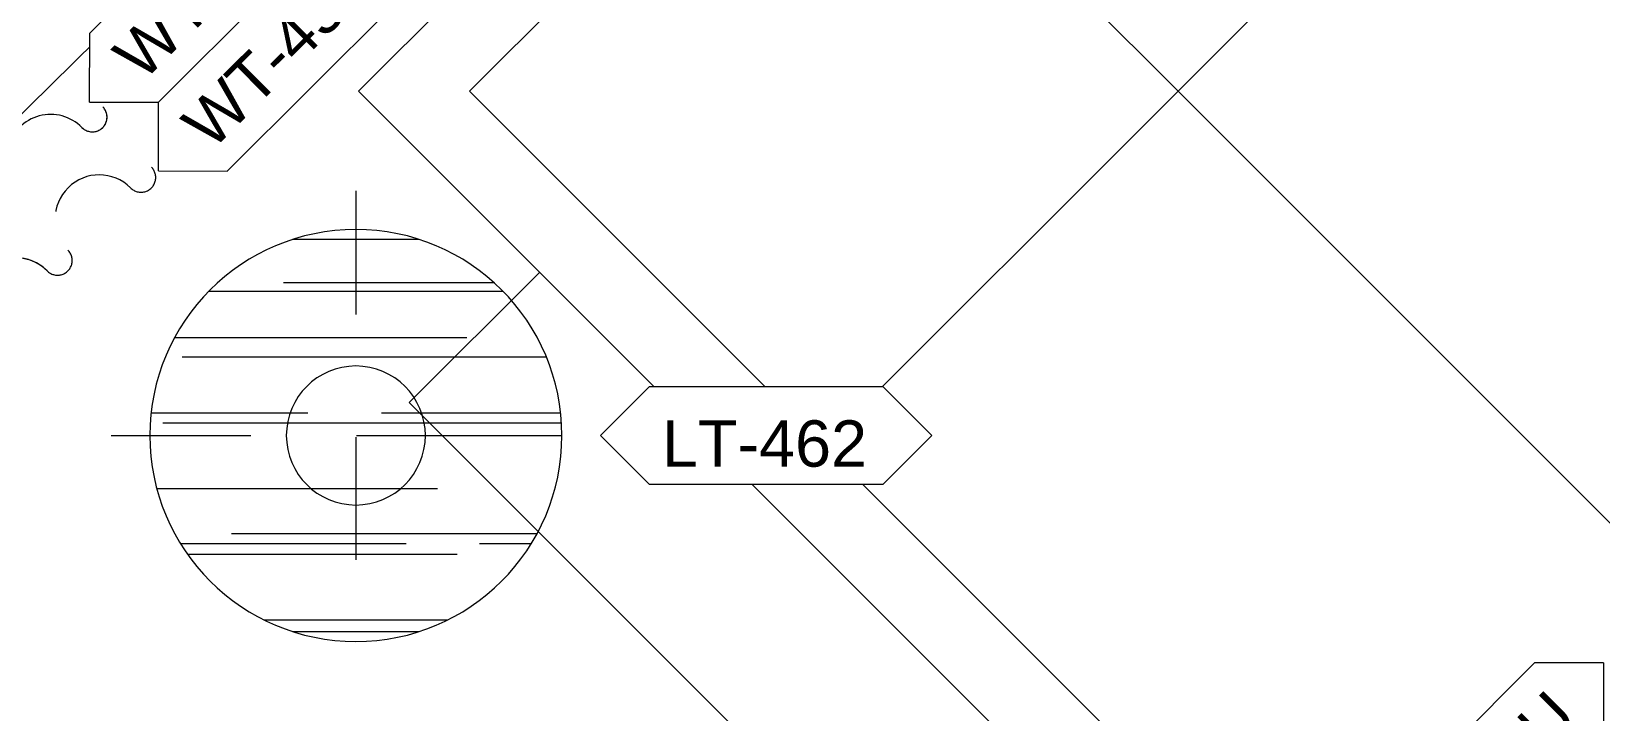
# Model space of a CAD drawing. Header units: centimetres. Extents: x 118932 to 154602, y -32682 to -23521.
# Drawn here: x 137677.7 to 137880.8, y -25689.7 to -25601.7 of the extents above; entities that cross this region are included whole.
import ezdxf

# ---------------------------------------------------------------- set-up
doc = ezdxf.new("R2010")
doc.units = ezdxf.units.CM
doc.header["$LTSCALE"] = 50
doc.header["$MEASUREMENT"] = 0
doc.linetypes.add('Dash', pattern=[6.35, 3.175, -3.175])
doc.linetypes.add('HIDDEN', pattern=[0.375, 0.25, -0.125])
for name, color, linetype, lineweight, true_color in [('GEN_00_BL_Yazı', 7, 'Continuous', 0, 0x4f5250), ('GEN_02_TF_Aydınlatma', 7, 'Continuous', 9, 0xf6a950), ('GEN_02_TF_Mobilya', 7, 'Continuous', 5, 0x745e3d), ('GEN_05_ML_Alçıpan_giydirme', 7, 'Continuous', 18, 0x7ebab5), ('GEN_05_ML_Mermer', 7, 'Continuous', 9, 0x9d8692)]:
    doc.layers.add(name, color=color, linetype=linetype, lineweight=lineweight, true_color=true_color)
doc.layers.add('GEN_02_TF_Halı', color=7, linetype='Continuous', lineweight=5, true_color=0x903373, transparency=0.8)
doc.styles.add('Arial_6', font='arial.ttf', dxfattribs={"height": 59.5325})

# ---------------------------------------------------------------- blocks, each defined once
blk = doc.blocks.new('P7_')
at = {"layer": 'GEN_05_ML_Mermer', "elevation": 0}
blk.add_lwpolyline([(163483.72, -16179.82), (163288.72, -16179.82), (163288.72, -16161.83), (163483.72, -16161.83)], close=True, dxfattribs=at)
blk = doc.blocks.new('DOGRAMA LEVEL 0 E BLOK')
at = {"layer": 'GEN_05_ML_Alçıpan_giydirme', "color": 1, "rotation": 44.89300344933407}
blk.add_blockref('P7_', (-127636.76, -103328.23, 0), dxfattribs=at)
blk = doc.blocks.new('FFE-Tag')
at = {"color": 0}
blk.add_wipeout([(-8.761, 0), (-6.189, 2.572), (6.189, 2.572), (8.761, 0), (6.189, -2.572), (-6.189, -2.572)], dxfattribs=at).dxf.layer = 'GEN_00_BL_Yazı'
at = {"layer": 'GEN_00_BL_Yazı', "color": 0}
for p, q in [((-8.761, 0), (-6.189, 2.572)), ((6.189, 2.572), (-6.189, 2.572)), ((8.761, 0), (6.189, 2.572)), ((-8.761, 0), (-6.189, -2.572)), ((8.761, 0), (6.189, -2.572)), ((-6.189, -2.572), (6.189, -2.572))]:
    blk.add_line(p, q, dxfattribs=at)
blk = doc.blocks.new('UP-456_Sofa_250x75')
at = {"layer": 'GEN_02_TF_Mobilya'}
for p, q in [((-249.61, 2.12), (-72.83, 178.9)), ((-72.83, 164.53), (-235.47, 1.89)), ((-72.83, 72.83), (-118.68, 118.68)), ((-26.98, 118.68), (-72.83, 72.83)), ((-189.62, -43.95), (-72.83, 72.83))]:
    blk.add_line(p, q, dxfattribs=at)
at = {"layer": 'GEN_00_BL_Yazı', "xscale": 2.448801272789191, "yscale": 2.448801272789191, "zscale": 2.448801272789191, "rotation": 44.99999999999581}
blk.add_blockref('FFE-Tag', (16.37, 32.93), dxfattribs=at)
at = {"layer": 'GEN_02_TF_Mobilya'}
for p, q in [((-72.83, 178.9), (53.03, 53.03)), ((45.85, 45.85), (-72.83, 164.53)), ((-72.83, 72.83), (0, 0))]:
    blk.add_line(p, q, dxfattribs=at)
at = {"layer": 'GEN_00_BL_Yazı', "insert": (4.4, 25.09), "char_height": 6, "attachment_point": 1, "rotation": 45, "style": 'Arial_6'}
blk.add_mtext('UP-456', dxfattribs=at)
blk = doc.blocks.new('WT-450_BlackoutCurtains')
at = {"layer": 'GEN_00_BL_Yazı', "xscale": 2.448801272789173, "yscale": 2.448801272789173, "zscale": 2.448801272789173, "rotation": 134.9999999999806}
blk.add_blockref('FFE-Tag', (0, 0), dxfattribs=at)
at = {"layer": 'GEN_00_BL_Yazı', "insert": (8.41, -12.55), "char_height": 6, "width": 35.7298, "attachment_point": 1, "rotation": 135, "style": 'Arial_6'}
blk.add_mtext('WT-450', dxfattribs=at)
blk = doc.blocks.new('WT-451_SheerCurtain')
at = {"layer": 'GEN_00_BL_Yazı', "xscale": 2.448801272789174, "yscale": 2.448801272789174, "zscale": 2.448801272789174, "rotation": 134.9999999999815}
blk.add_blockref('FFE-Tag', (0, 0), dxfattribs=at)
at = {"layer": 'GEN_00_BL_Yazı', "insert": (8.41, -12.55), "char_height": 6, "attachment_point": 1, "rotation": 135, "style": 'Arial_6'}
blk.add_mtext('WT-451', dxfattribs=at)
blk = doc.blocks.new('FFE Tag-Multi-MSD - FFE Tag-Multi-MSD-8152404-TYPE A-01 - FURNITURE PLAN')
blk.add_wipeout([(-8.761, 0), (-6.189, 2.572), (6.189, 2.572), (8.761, 0), (6.189, -2.572), (-6.189, -2.572)]).dxf.layer = 'GEN_00_BL_Yazı'
at = {"layer": 'GEN_00_BL_Yazı'}
for p, q in [((-8.761, 0), (-6.189, 2.572)), ((6.189, 2.572), (-6.189, 2.572)), ((8.761, 0), (6.189, 2.572)), ((-8.761, 0), (-6.189, -2.572)), ((8.761, 0), (6.189, -2.572)), ((-6.189, -2.572), (6.189, -2.572))]:
    blk.add_line(p, q, dxfattribs=at)
blk = doc.blocks.new('LT-462_FloorLamp')
at = {"layer": 'GEN_02_TF_Aydınlatma', "lineweight": 5}
h = blk.add_hatch(dxfattribs=at)
h.set_pattern_fill('FP_3', color=256, style=0, pattern_type=2)
h.set_pattern_definition([(0, (0, 0), (279.4, 127), [1905, -254, 635, -127]), (0, (168.91, 63.5), (-127, 168.91), [381, -41.91, 762, -95.25]), (0, (63.5, 107.95), (660.4, 85.09), [1016, -177.8, 508, -127])])
h.paths.add_polyline_path([(0, -273.8), (27.9, -272.3), (55.5, -268), (82.4, -260.7), (108.5, -250.7), (133.4, -238.1), (156.8, -222.9), (178.5, -205.3), (198.2, -185.6), (215.8, -163.9), (231, -140.4), (243.6, -115.6), (253.6, -89.5), (260.9, -62.5), (265.2, -35), (266.7, -7.1), (265.2, 20.8), (260.9, 48.4), (253.6, 75.3), (243.6, 101.4), (231, 126.3), (215.8, 149.7), (197.3, 172.3), (178.5, 191.1), (156.8, 208.7), (133.4, 223.9), (108.5, 236.5), (82.4, 246.6), (55.5, 253.8), (27.9, 258.1), (0, 259.6), (-27.9, 258.1), (-55.5, 253.8), (-82.4, 246.6), (-108.5, 236.5), (-133.4, 223.9), (-156.8, 208.7), (-178.5, 191.1), (-198.2, 171.4), (-215.8, 149.7), (-231, 126.3), (-243.6, 101.4), (-253.6, 75.3), (-260.9, 48.4), (-265.2, 20.8), (-266.7, -7.1), (-265.2, -35), (-260.9, -62.5), (-253.6, -89.5), (-243.6, -115.6), (-231, -140.4), (-215.8, -163.9), (-198.2, -185.6), (-178.5, -205.3), (-156.8, -222.9), (-133.4, -238.1), (-108.5, -250.7), (-82.4, -260.7), (-55.5, -268), (-27.9, -272.3)])
at = {"layer": 'GEN_02_TF_Aydınlatma', "linetype": 'Dash', "lineweight": 5}
for p, q in [((0, 309.6), (0, 308.2)), ((0, 308.2), (0, -323.8))]:
    blk.add_line(p, q, dxfattribs=at)
at = {"layer": 'GEN_02_TF_Aydınlatma'}
for radius, start, end in [(266.7, 0, 180), (90, 0, 180), (266.7, 180, 0), (90, 180, 0)]:
    blk.add_arc((0, -7.1), radius, start, end, dxfattribs=at)
at = {"layer": 'GEN_00_BL_Yazı', "xscale": 24.4878583470197, "yscale": 24.4878583470197, "zscale": 24.4878583470197}
blk.add_blockref('FFE Tag-Multi-MSD - FFE Tag-Multi-MSD-8152404-TYPE A-01 - FURNITURE PLAN', (531.2, -7.1), dxfattribs=at)
at = {"layer": 'GEN_02_TF_Aydınlatma', "linetype": 'Dash', "lineweight": 5}
blk.add_line((-316.7, -7.1), (316.7, -7.1), dxfattribs=at)
at = {"layer": 'GEN_00_BL_Yazı', "insert": (529, -17.9), "char_height": 60, "attachment_point": 5, "rotation": 360, "style": 'Arial_6'}
blk.add_mtext('LT-462', dxfattribs=at)
blk = doc.blocks.new('PPBamako_SuiteC_TefrisPlan')
at = {"layer": 'GEN_02_TF_Mobilya', "linetype": 'HIDDEN'}
for points in [[(-731.41, -507.83, -1), (-723.3, -499.77, 1), (-720.6, -497.09, -1), (-723.3, -499.77, 1), (-731.41, -507.83, -1)], [(-735.92, -526.39, -1), (-727.81, -518.33, 1), (-725.11, -515.65, -1), (-717, -507.59, 1), (-714.3, -504.9, -1), (-717, -507.59, 1), (-725.11, -515.65, -1), (-727.81, -518.33, 1), (-735.92, -526.39, -1)]]:
    blk.add_lwpolyline(points, format="xyb", dxfattribs=at)
at = {"xscale": -1.000000000000007, "rotation": 90}
blk.add_blockref('UP-456_Sofa_250x75', (-508.58, -567.89), dxfattribs=at)
at = {"layer": 'GEN_02_TF_Halı'}
blk.add_lwpolyline([(-487.26, -341.72), (-482.94, -337.4), (-263.74, -556.6), (-461.73, -754.59), (-680.93, -535.39), (-664.04, -518.5)], dxfattribs=at)
at = {"rotation": 269.9239460691205}
blk.add_blockref('WT-450_BlackoutCurtains', (-707.11, -481.33), dxfattribs=at)
blk.add_blockref('WT-451_SheerCurtain', (-698.21, -490.25), dxfattribs=at)
at = {"xscale": 0.1, "yscale": 0.1, "zscale": 0.1}
blk.add_blockref('LT-462_FloorLamp', (-687.84, -538.94, 0), dxfattribs=at)

msp = doc.modelspace()

# ---------------------------------------------------------------- block references
at = {"rotation": 359.6887739338809}
msp.add_blockref('DOGRAMA LEVEL 0 E BLOK', (138089.79, -26193.19), dxfattribs=at)

# ---------------------------------------------------------------- next in the draw order: block references
at = {"color": 1}
msp.add_blockref('PPBamako_SuiteC_TefrisPlan', (138407.54, -25114.33, 0), dxfattribs=at)

doc.saveas('drawing.dxf')
